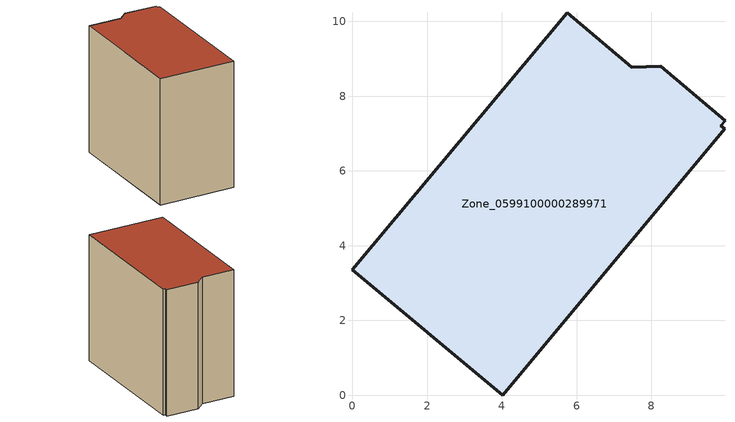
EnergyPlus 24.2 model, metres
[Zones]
Zone_0599100000289971
 floor ground (C_G): 0,3.36 5.75,10.23 7.48,8.77 8.25,8.8 9.97,7.34 9.86,7.2 9.96,7.13 4.02,0 z0
 wall outside (C_F): 5.75,10.23 0,3.36 4.02,0 9.96,7.13 9.86,7.2 9.97,7.34 8.25,8.8 7.48,8.77 5.75,10.23 z0:8.63
 roof outside (C_R): 9.96,7.13 9.86,7.2 9.97,7.34 8.25,8.8 7.48,8.77 5.75,10.23 0,3.36 4.02,0 z8.63
[BUILDING]
Pand.0599100000289971: North Axis=0; Terrain=City; Loads Convergence Tolerance Value=0.04; Temperature Convergence Tolerance Value=0.4; Solar Distribution=FullExterior; Maximum Number of Warmup Days=25; Minimum Number of Warmup Days=1
[Site:Location]
Rotterdam.The.Hague.AP_ZH_NLD Design_Conditions: Latitude=51.96; Longitude=4.45; Time Zone=1; Elevation=-4.5
[SITE:GROUNDTEMPERATURE:BUILDINGSURFACE]
18, 18, 18, 18, 18, 18, 18, 18, 18, 18, 18, 18
[MATERIAL] Thermal Absorptance=0.9; Solar Absorptance=0.7; Visible Absorptance=0.7
Name | Roughness | Thickness | Conductivity | Density | Specific Heat
G.TI.1946 | MediumSmooth | 0.15 | 1 | 540 | 1210
F.TI.1946 | Rough | 0.3 | 0.857143 | 1920 | 840
R.TI.1946 | MediumRough | 0.2 | 0.1 | 1500 | 1000
[CONSTRUCTION]
C_G: G.TI.1946
C_F: F.TI.1946
C_R: R.TI.1946
[ZONE]
Zone_0599100000289971: Type=1; Multiplier=1; Ceiling Height=Autocalculate; Volume=Autocalculate; Floor Area=autocalculate; Part of Total Floor Area=Yes
[ZONEINFILTRATION:DESIGNFLOWRATE]
Infil_Zone_0599100000289971: Zone or ZoneList or Space or SpaceList=Zone_0599100000289971; Schedule=AlwaysOn; Design Flow Rate Calculation Method=Flow/Area; Flow Rate per Floor Area=0.003; Constant Term Coefficient=1; Temperature Term Coefficient=0; Velocity Term Coefficient=0; Velocity Squared Term Coefficient=0
[HVACTEMPLATE:ZONE:IDEALLOADSAIRSYSTEM]
Zone_0599100000289971: Maximum Heating Supply Air Temperature=50; Minimum Cooling Supply Air Temperature=13; Maximum Heating Supply Air Humidity Ratio=0.0156; Minimum Cooling Supply Air Humidity Ratio=0.0077; Heating Limit=NoLimit; Cooling Limit=NoLimit; Dehumidification Control Type=ConstantSensibleHeatRatio; Cooling Sensible Heat Ratio=0.7; Dehumidification Setpoint=60; Humidification Control Type=None; Humidification Setpoint=30; Outdoor Air Method=None; Outdoor Air Flow Rate per Person=0.00944; Outdoor Air Flow Rate per Zone Floor Area=0; Outdoor Air Flow Rate per Zone=0; Demand Controlled Ventilation Type=None; Outdoor Air Economizer Type=NoEconomizer; Heat Recovery Type=None; Sensible Heat Recovery Effectiveness=0.7; Latent Heat Recovery Effectiveness=0.65
[ZONECONTROL:THERMOSTAT]
ThermostatControl_Zone_0599100000289971: Zone or ZoneList=Zone_0599100000289971; Control Type Schedule=DualSetpointControlType; Control 1=Thermostat_Zone_0599100000289971; Temperature Difference Between Cutout And Setpoint=0
[THERMOSTATSETPOINT:DUALSETPOINT]
Thermostat_Zone_0599100000289971: Heating Setpoint Temperature Schedule=HeatingSetpoint_Zone_0599100000289971; Cooling Setpoint Temperature Schedule=CoolingSetpoint_Zone_0599100000289971
[SCHEDULE:COMPACT]
HeatingSetpoint_Zone_0599100000289971: Through: 12/31, For: AllDays, Until: 24:00, 21
CoolingSetpoint_Zone_0599100000289971: Through: 12/31, For: AllDays, Until: 24:00, 24
DualSetpointControlType: Through: 12/31, For: AllDays, Until: 24:00, 4
AlwaysOn: Through: 12/31, For: AllDays, Until: 24:00, 1
